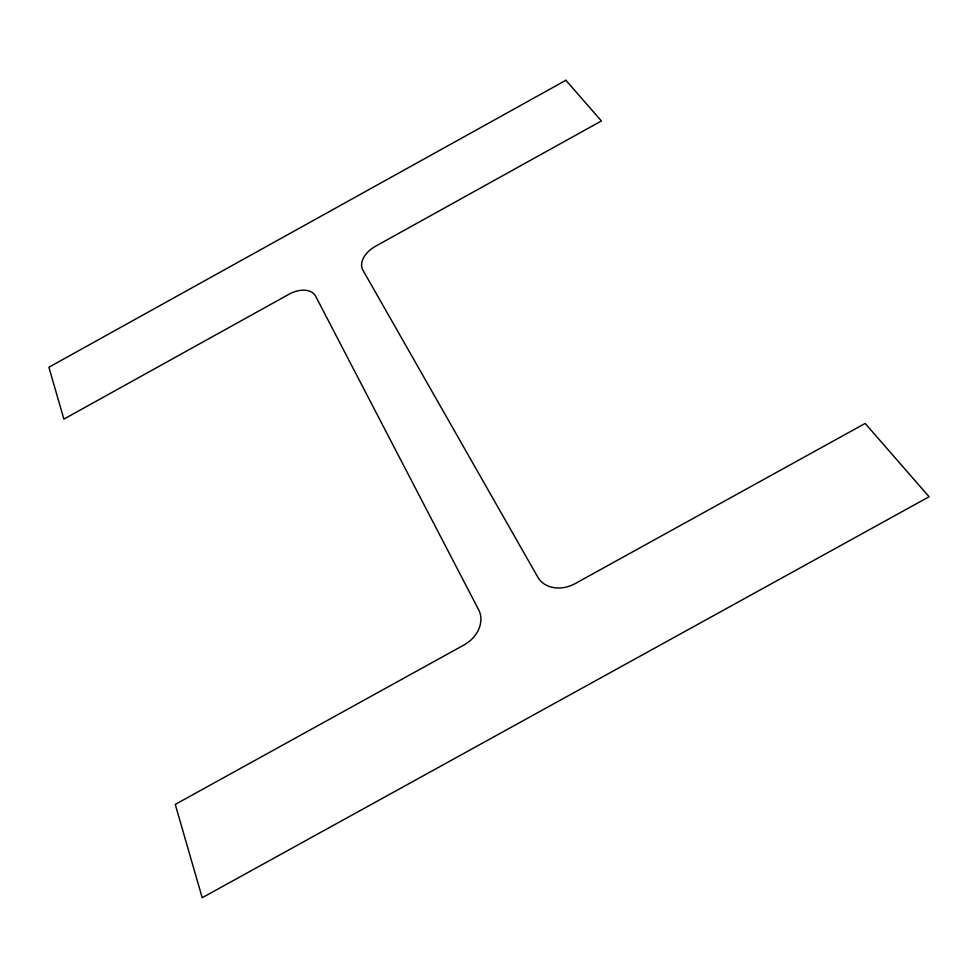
<?xml version="1.0" encoding="UTF-8"?>
<svg xmlns="http://www.w3.org/2000/svg" width="978" height="978" viewBox="0 0 978 978"><rect width="100%" height="100%" fill="white"/><g stroke="black" fill="none" stroke-linecap="round" stroke-linejoin="round"><path stroke-width="1.47" d="M565.907 80.282L48.9 367.227L63.888 419.11L289.036 294.231A22.971 14.841 -30.8 0 1 315.674 296.261L478.707 609.893A28.778 23.252 -33.4 0 1 464.098 644.918L175.245 804.417L202.214 897.718L929.1 496.763L865.163 423.45L575.04 583.658A28.79 23.276 -25.7 0 1 537.839 577.228L362.875 270.087A22.983 14.853 -27.9 0 1 375.466 246.285L601.397 120.966L565.907 80.282"/></g></svg>
